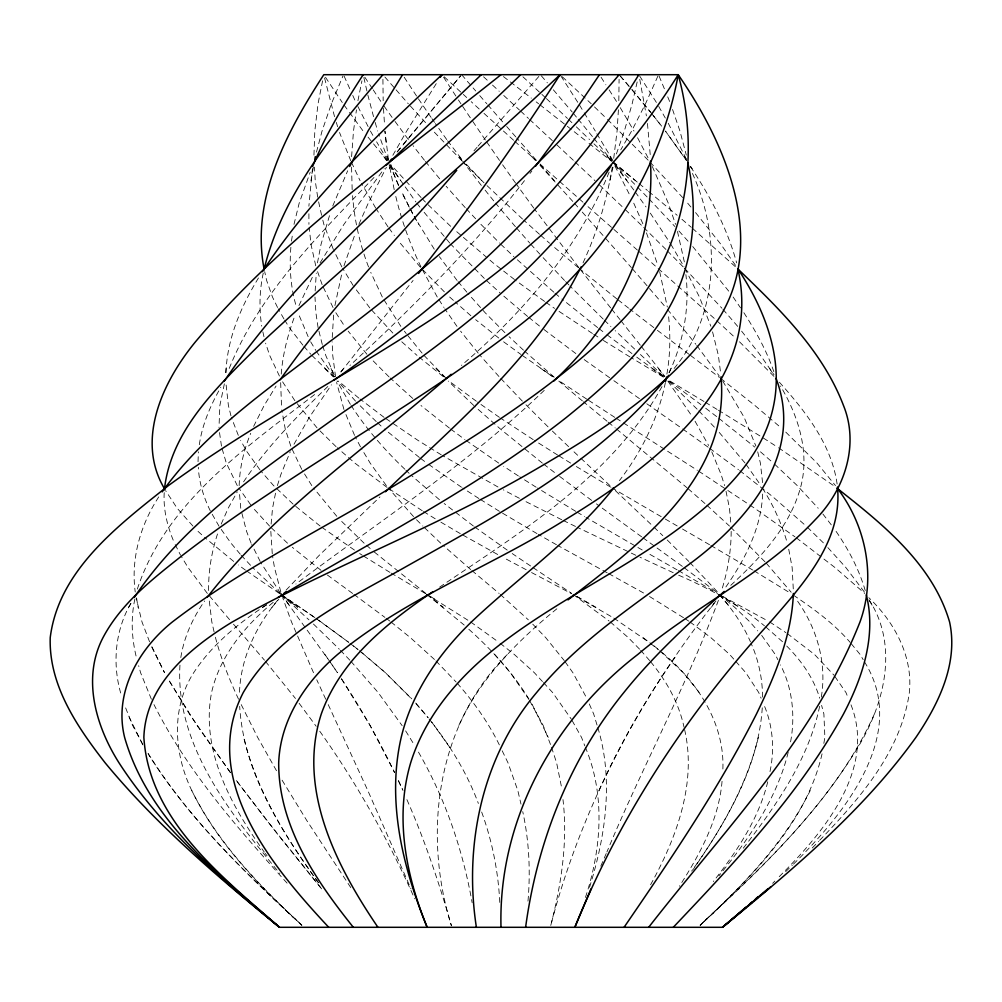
<?xml version="1.0" encoding="UTF-8"?>
<svg xmlns="http://www.w3.org/2000/svg" width="1002" height="1002" viewBox="0 0 1002 1002"><rect width="100%" height="100%" fill="white"/><g stroke="black" fill="none" stroke-linecap="round" stroke-linejoin="round"><path stroke-width="0.75" stroke-dasharray="5 3.75" d="M351.564 167.146L352.165 189.666M208.641 590.516C208.291 570.414 211.885 550.361 218.373 531.373M280.66 382.651L281.6 408.465M618.823 100.701L619.086 79.296M332.238 337.536L333.653 314.215M225.976 372.669C227.103 337.699 241.808 304.721 260.032 275.425M762.635 494.074C761.169 529.369 743.86 561.621 723.845 589.852M762.259 707.85C758.451 767.782 726.325 821.177 693.159 869.523M762.547 697.104C762.509 678.642 758.577 660.105 751.024 643.234M315.154 291.006L316.281 273.133M731.172 531.373C731.147 551.451 727.565 571.39 721.603 590.516M198.045 461.697L198.358 451.827M313.952 155.122L314.803 131.037L318.047 103.757L322.581 80.824M271.116 524.096L272.531 508.252L275.625 492.658M290.868 247.319C289.227 267.321 290.63 287.737 296.442 307.013M164.215 492.658C163.151 510.056 167.585 527.353 174.511 543.197M618.409 109.819L617.082 131.037L613.562 159.631M239.165 485.607C239.678 467.633 243.849 449.86 250.738 433.29M722.054 781.309C718.897 819.598 699.797 854.43 679.431 886.231M722.88 768.997C724.646 722.705 696.778 681.022 662.134 652.578M351.602 156.638L353.493 131.037L356.462 109.819M281.236 374.072C282.764 353.957 287.912 334.267 294.989 315.43M225.738 372.669L226.076 368.448M527.979 901.161C530.584 871.339 529.131 840.903 522.743 811.62M312.424 168.649L308.879 206.212M179.959 665.128C175.125 746.102 231.462 814.463 279.808 873.481M180.811 657.525C184.005 637.122 192.785 617.808 204.646 600.987M199.323 444.725C202.241 424.309 210.645 405.058 220.816 387.273M291.482 241.144L292.634 233.504M334.906 305.597L341.92 273.133M666.894 374.072C670.351 354.332 670.601 334.104 668.347 314.215M822.053 753.855C805.921 824.421 750.774 877.151 700.11 925.234C757.725 872.254 815.102 816.981 856.359 749.847C884.077 705.871 899.458 646.315 869.022 599.735M823.844 743.371L824.871 737.384L823.894 714L821.602 705.395M583.039 262.875C597.004 232.464 606.936 200.187 612.26 167.146M310.946 180.648L313.388 167.146M819.636 706.322C808.338 760.418 775.323 806.81 742.069 849.746M821.302 697.104C827.164 662.422 816.505 626.4 795.613 598.47M317.446 262.875L321.066 244.2L329.833 214.466M134.894 598.971C130.536 618.622 131.75 639.289 136.71 658.69M357.927 100.701L361.935 80.824M263.25 273.133C259.455 290.492 259.042 308.566 261.722 326.126M767.745 781.798C758.677 819.022 736.645 851.662 713.336 881.522M769.987 771.59C774.809 749.245 772.918 724.909 763.537 703.968M665.391 382.476C658.239 418.297 641.618 451.764 619.411 480.609M637.159 81.964L632.162 103.757L624.346 131.037L615.478 156.638M788.173 752.352C776.851 798.832 748.669 839.213 718.885 875.848M790.578 741.881C795.375 716.104 792.595 688.349 780.458 664.902M609.905 180.648L613.387 165.643M293.999 224.335L299.172 203.193L310.207 172.181M224.36 383.841L219.864 405.509L218.987 427.528M316.482 152.116L322.055 131.037L331.411 103.757L342.909 76.089M589.514 887.384C605.596 836.019 613.825 779.543 597.68 727.151M343.974 265.806L354.996 234.268M758.351 737.384C746.352 786.244 720.739 830.52 691.656 871.126M137.337 589.063C166.119 501.752 246.655 447.23 315.993 393.448M277.379 485.607L280.936 474.359L290.217 451.827M718.409 600.361C686.282 686.332 642.119 767.231 606.911 851.951M332.739 206.011L347.669 170.766M585.444 897.404C601.45 849.333 605.534 794.774 585.343 747.279M221.191 524.096L228.168 508.252L237.261 491.869M669.236 372.669C683.239 342.17 689.852 308.065 685.882 274.598M229.22 368.448C259.593 292.659 319.751 234.243 375.124 176.289M609.116 172.181C578.304 248.534 523.495 312.461 461.408 365.429M298.959 305.597L312.749 276.402M715.942 600.987C640.215 697.154 581.398 806.873 550.662 925.823C561.195 884.753 567.984 841.981 562.974 799.571M600.787 866.154L606.285 853.378M130.799 603.505C114.729 631.047 112.099 665.09 121.367 695.363M358.891 224.335L368.248 203.193L386.384 167.309M657.901 76.089L645.526 103.757L631.611 131.037L620.739 149.899M253.631 426.389L264.14 405.509L276.051 386.046M874.383 714C836.532 798.531 766.455 862.772 700.185 925.159C742.657 885.605 784.19 843.083 810.23 790.54M598.983 790.54C620.514 742.783 646.829 697.254 677.064 654.481M668.985 372.669L671.002 368.448M458.816 725.448C480.547 677.728 518.497 639.802 558.74 607.275M293.999 444.249L309.292 417.346L331.462 384.806M650.574 884.766C676.525 837.923 697.204 782.587 684.379 728.617M661.996 386.584C612.247 476.426 521.391 531.699 438.801 587.686M392.834 155.285L406.712 131.037L437.887 81.024M158.754 496.892C140.53 524.735 130.673 558.69 135.232 591.982M320.064 262.875L343.962 224.335L384.229 168.649M128.619 607.275L130.961 603.505M243.574 481.849C267.784 445.477 298.947 414.452 330.209 384.192M711.407 607.275L715.653 600.987M277.554 600.361C255.285 627.014 239.754 660.418 239.415 695.576M674.146 368.448C719.887 313.175 720.952 233.779 691.205 170.766M341.018 371.892L413.087 280.447M530.008 173.446L531.837 171.041M397.093 152.054L401.639 146.33M397.368 151.753L460.644 75.839M524.497 180.648C472.456 247.757 412.198 307.865 349.961 365.429M340.818 371.892L343.598 368.448M403.455 144.037L460.619 75.864M271.993 607.275L278.844 599.209M507.313 654.481C436.672 724.596 422.431 833.476 451.439 925.823C438.926 882.248 424.435 839.188 406.073 797.717M473.971 150.814L477.04 147.319M478.054 146.167L540.379 74.699L547.368 82.84M286.071 590.153L319.287 555.271L379.971 496.892M812.309 847.93L818.634 841.379M819.686 840.29C859.603 798.844 901.086 751.588 909.353 692.495C913.098 656.272 894.41 622.079 868.847 597.706M772.667 883.313L774.859 881.096M779.218 876.662C822.717 833.276 877.088 769.636 850.66 703.968M544.249 390.354C468.46 463.45 379.783 520.99 295.903 584.041M785.656 871.652L792.344 865.202M793.459 864.125C843.759 814.413 910.467 733.84 863.949 660.994M730.771 585.343C760.631 557.663 790.628 526.15 801.049 485.607C809.666 451.251 798.068 415.579 780.483 386.046M273.195 602.34C245.002 625.937 219.826 655.834 211.585 692.495C200.35 750.786 231.55 806.397 264.303 852.113M266.519 604.832C238.676 623.119 212.011 644.511 193.687 672.718C170.828 708.151 173.922 753.717 191.77 790.54C215.68 839.776 253.869 880.169 293.298 917.406M262.687 607.275L266.57 604.832M673.206 572.681L640.002 557.212M678.655 575.211C709.216 588.512 738.775 604.444 764.488 625.862M635.832 555.271L577.152 527.265M563.137 520.414L575.749 526.576M561.734 519.737L524.935 501.15M722.404 596.215L768.309 621.165M519.399 498.307L503.317 489.84M526.188 569.725L503.142 557.45M531.561 572.543L571.14 593.447M497.994 487.01L442.533 455.584M607.225 572.831L557.776 545.464M608.59 573.57L644.386 593.447M497.693 554.519L461.571 534.329M576.363 596.353L612.498 617.307M556.436 544.712L538.262 534.329M677.089 569.85L647.492 553.004M678.404 570.589L717.645 593.447M460.269 533.59L440.68 522.067M642.219 549.985L586.032 517.433M536.972 533.59L500.699 512.085M577.127 596.516L595.939 607.275M677.177 525.937L662.522 517.433M682.537 529.043L709.529 544.712M661.195 516.669L611.921 487.861M710.819 545.464L752.652 569.988M610.644 487.11L575.975 466.318M575.712 511.321L537.448 488.024M577.002 512.085L584.742 516.669M649.547 596.516L683.765 617.858M425.249 593.447L391.256 573.157M753.992 570.777L790.891 593.447M441.281 454.833L418.097 440.454L385.357 418.235M663.449 377.153L631.197 357.676M670.05 381.098L703.98 401.489M389.941 572.367L363.613 556.097M705.308 402.29L717.131 409.455M629.92 356.912L601.538 339.29M499.434 511.321L480.171 499.322M613.775 618.084L651.651 644.048M718.434 410.244L761.983 437.185M426.589 594.261L469.362 621.127M557.638 455.046L534.467 440.454M558.941 455.86L570.677 463.112M536.145 487.21L519.662 476.764M422.205 510.707L388.237 488.212M423.52 511.534L435.432 518.911M430.447 596.478L436.546 600.261M478.881 498.508L462.711 488.024M763.286 437.999L777.251 446.955M518.397 475.963L503.643 466.318M592.395 333.453L555.809 309.242M593.698 334.28L600.236 338.451M718.91 594.261L739.313 607.275M616.055 418.172L697.405 470.339M778.516 447.769L833.601 485.607M698.657 471.14L754.644 508.252L794.962 536.834M614.765 417.346L587.898 399.873M533.202 439.64L500.662 418.172M461.471 487.21L428.029 463.976M586.671 399.072L559.529 381.098M685.005 618.672L688.737 621.127M769.661 621.941L785.931 632.663M787.184 633.489L814.538 654.481L833.99 675.198M354.47 550.098L321.266 526.889M359.693 553.542L362.298 555.271M533.026 567.608L571.754 593.447M530.584 565.967L512.197 553.542M280.66 594.311L317.546 619.449M279.37 593.447L246.68 570.99M522.192 355.372L553.304 376.877M498.745 463.112L466.093 440.454M793.409 595.175C813.812 608.94 834.127 623.607 850.184 642.432M499.422 417.346L477.528 402.065M507.212 550.098L474.597 526.889M386.972 487.335L354.896 463.112L337.173 447.694M314.866 617.62L280.911 594.299M316.106 618.485L351.063 644.048M544.537 301.389L515.679 280.447M545.789 302.266L554.557 308.365M639.439 398.621L610.832 378.568M646.841 403.781L681.448 428.079M318.736 620.276L348.646 642.307M470.627 621.941L498.871 642.307M245.477 570.138L238.376 564.965M636.733 357.113L664.063 376.877L639.126 353.28M609.642 377.729L583.139 358.854M540.867 368.448L554.018 377.729M572.981 594.311L609.091 621.015M682.713 428.981L708.502 447.456M476.326 401.201L448.996 381.098M709.704 448.332L738.474 469.675M641.631 536.834L596.39 503.881M642.896 537.736L682.825 566.731M352.629 593.447L327.128 574.847M353.894 594.361L384.881 617.357M503.618 341.795L520.952 354.47M652.102 368.448L664.401 377.491M796.202 537.736L835.054 567.608L864.764 593.447M684.04 567.608L718.259 593.447M591.643 500.386L558.152 475.299M669.323 381.098L700.874 404.583M575.837 353.556L542.683 328.556M450.549 428.981L464.903 439.577M473.382 526L444.162 503.518M321.041 570.326L292.258 547.23M384.079 417.346L359.981 399.009M631.949 353.556L606.298 334.23M689.977 621.941L710.856 637.623L729.669 654.481L734.716 660.18M689.263 354.47L655.058 328.556M320.076 526L294.237 505.158M233.704 561.433L204.483 537.285M690.453 355.372L719.499 377.491M739.714 470.602L772.98 496.892L806.159 526.075M419.362 457.463L384.305 428.981M420.602 458.402L426.827 463.112M386.096 618.272L389.728 621.015M705.696 408.24L717.632 417.346M598.87 328.556L605.058 333.278M720.688 378.393L754.932 405.509L781.272 428.004M653.805 327.604L629.744 309.029M503.43 76.578L531.323 98.133M536.183 101.878L538.613 103.757M498.733 338.012L475.662 319.676M543.572 464.051L555.697 473.42M449.397 428.079L420.978 405.509M283.265 596.215L297.556 607.275L283.516 596.215M514.489 279.533L493.122 262.875L455.121 230.297M425.875 593.447L373.333 551.25M539.815 104.696L587.836 142.409M718.785 418.235L754.782 447.092M443.21 376.577L419.249 357.238M426.752 594.361L464.214 625.073M616.806 298.884L579.632 268.736M617.983 299.798L628.567 308.115M349.848 643.234L358.228 649.797M359.43 650.736L385.407 672.718L411.784 698.82M597.63 327.604L561.922 298.997M500.061 643.234L514.327 654.481L534.367 672.718L542.445 681.51M589.038 143.361L611.721 161.435M542.358 463.112L500.386 428.981L474.885 406.499M358.816 398.082L338.476 381.098M643.171 637.623L649.083 642.307M650.26 643.234L658.527 649.797M659.704 650.736L683.326 672.718L699.246 692.495M427.04 594.361L443.26 607.275M353.468 645.889L360.632 651.626M361.822 652.578L385.407 672.718L411.997 699.283M527.603 316.444L501.188 293.924M528.755 317.371L541.456 327.604M612.911 162.399L637.911 182.614M439.465 499.735L411.334 475.374M390.93 621.941L410.344 637.623L434.881 659.855M616.468 428.981L686.884 487.661M607.024 421.216L583.49 401.802M608.201 422.193L615.291 428.004M639.088 183.591L647.417 190.455M648.607 191.432L677.164 215.28M470.852 315.705L455.171 301.94M578.455 267.759L550.687 244.2M654.068 645.889L660.982 651.626M582.375 400.875L558.803 381.098M765.653 626.839L782.625 641.831M470.715 569.562L442.959 545.213M471.879 570.539L499.134 593.447M719.436 594.437L734.654 607.275L749.947 621.941L757.762 630.897M681.936 219.3L691.305 227.316M593.961 143.837L611.884 160.633M613.074 161.635L635.531 180.648M553.805 292.158L514.99 257.689M554.958 293.135L559.529 297.03M554.256 377.203L524.61 351.188M412.786 398.47L390.116 377.942M688.061 488.675L705.633 504.119M692.445 228.306L736.871 268.048M760.468 451.827L773.431 463.112M610.281 621.941L628.279 637.623L639.627 649.221M500.261 594.437L528.355 619.837M366.431 545.213L372.18 550.236M637.41 250.099L612.598 228.306M638.524 251.076L715.691 319.676M611.471 227.316L584.078 203.193M582.926 202.166L537.36 161.635M539.477 234.268L523.67 220.114M540.592 235.257L549.572 243.21M706.786 505.158L729.506 526.075M449.673 297.03L454.069 300.963M401.777 341.795L416.995 355.372M514.727 141.269L536.245 160.633M450.675 226.327L426.489 203.193M293.085 504.119L273.596 485.607L260.833 470.978M513.6 140.255L483.803 113.201M281.086 594.437L308.954 619.837M486.383 280.447L500.048 292.885M468.811 629.256C491.719 649.797 512.786 672.768 528.931 699.083M479.194 109.005L471.19 101.678M716.768 320.665L735.18 337.737M774.546 464.126L797.266 485.607L818.208 508.252M523.47 350.149L509.104 336.722M376.226 421.579L356.549 402.215M377.378 422.631L383.152 427.917M198.033 531.373L203.406 536.295M301.852 925.234C245.39 873.243 189.14 819.148 148.071 753.742M311.797 355.372L333.891 376.877M444.187 76.778L462.185 93.386M463.312 94.413L466.694 97.532M785.781 432.112L817.031 463.112L835.493 485.607M522.518 219.05L485.131 183.867M483.553 76.778L488.037 80.924M492.521 85.082L499.247 91.307M503.73 95.453L519.487 110.057M336.058 446.654L318.06 428.981M287.536 543.197L270.615 527.14M279.996 593.447L252.742 567.608M522.919 76.778L540.804 93.386M541.919 94.413L545.263 97.532M546.391 98.572L567.47 118.449M520.614 111.097L528.517 118.449M529.645 119.489L552.34 140.631M562.297 76.778L591.23 103.757M556.912 144.902L573.895 160.808M807.286 527.14L823.719 543.197M609.98 485.607L580.534 457.977M364.127 543.197L339.941 519.737M615.453 490.729L652.841 526.075M473.796 405.509L448.282 381.098M634.692 349.109L615.203 330.647M574.998 161.861L594.95 180.648M574.008 451.827L579.444 456.95M440.73 543.197L423.946 527.14M568.585 119.489L571.904 122.645M576.338 126.841L589.564 139.566M500.724 244.2L513.888 256.65M730.621 527.14L765.177 561.997M313.438 624.033L339.327 649.221M599.459 184.944L624.096 208.479M568.597 446.654L552.378 431.06M463.212 162.099L484.016 182.802M653.955 527.14L662.785 535.669M404.883 469.249C384.693 450.061 366.306 428.869 351.101 405.509M405.948 470.264L409.142 473.332M594.487 106.901L606.435 118.449M607.513 119.489L648.983 160.996M625.185 209.531L642.645 226.427M668.597 381.098L697.793 409.818M603.217 319.099L569.925 285.983M604.319 320.164L610.907 326.539M504.908 332.677L485.143 312.724L467.959 293.486M739.501 341.795L774.421 376.877M423.971 355.372L446.829 378.994M389.026 376.877L372.03 359.731M324.698 368.448L333.403 376.877M667.207 539.978L688.812 561.433M444.362 291.858L421.441 268.361M484.267 278.381L450.762 244.2M392.872 333.065L370.765 309.104M643.71 227.479L666.192 249.698M548.069 426.865L523.407 402.215M435.958 660.919L456.11 682.024M607.162 156.638L611.546 160.996M612.635 162.099L636.47 186.021M416.506 519.737L422.882 526.075M462.122 160.996L433.252 131.037M480.897 224.335L499.622 243.098M340.379 650.273L349.848 660.18M667.282 250.788L683.564 267.271M689.827 562.473L718.885 593.447M565.591 281.562L568.835 284.869M698.845 410.883L715.14 427.917M640.666 650.273L649.647 660.568M269.576 526.075L253.343 508.252M435.933 368.448L444.162 376.877M637.522 187.086L647.943 197.82M648.995 198.897L674.935 226.54M786.72 646.052C801.324 660.644 813.799 678.316 819.699 698.231M522.343 401.126L500.011 377.654M684.629 268.361L721.954 308.24M532.751 624.171L545.702 637.623L564.239 660.568M192.923 526.075L177.179 508.252L165.593 490.617M421.09 197.557L390.805 164.641M422.18 198.684L425.412 202.066M564.502 280.447L540.792 255.184M650.01 162.099L682.663 197.557M413.55 516.606L388.2 487.861M531.761 156.638L535.882 160.996M539.99 165.368L573.369 202.066M827.852 547.593L845.913 567.608L864.551 592.245M447.618 140.781L462.235 159.907M466.343 164.278L481.774 180.648M465.216 207.639L446.166 186.284M466.256 208.754L475.662 218.774M241.156 555.271L251.69 566.493M766.229 563.124L791.179 592.245M355.535 401.126L337.749 381.098M420.414 267.271L398.044 240.48M350.9 661.32L378.117 692.495L402.165 725.686M543.46 682.612L552.565 692.495L571.353 719.198M498.946 376.502L480.058 355.372M410.357 106.024L427.015 124.21M530.759 244.2L539.79 254.082M336.797 516.293L313.664 488.112M416.08 703.817L428.017 717.432M287.086 883.138C237.474 828.003 187.424 771.365 153.982 704.594M722.968 309.355L737.773 326.464M719.236 432.426L745.112 463.112M678.893 230.961L688.787 241.996M317.033 427.816L295.728 401.89M574.371 203.193L578.329 207.639M582.275 212.098L604.544 237.186M605.584 238.363L631.335 267.559M779.393 382.225C805.408 411.384 831.56 444.299 837.133 484.191M536.183 160.069L516.782 138.013M540.228 164.641L554.382 180.648M735.718 661.32L745.814 672.718L758.714 692.495L761.119 698.231M368.035 137.124L386.772 160.069M457.137 683.189C473.871 701.964 488.55 722.805 499.61 745.425M515.754 136.848L505.672 125.35M632.362 268.736L666.455 308.24M384.893 77.029L395.064 88.652M396.078 89.817L408.277 103.757M515.391 226.677L495.577 203.193M516.406 227.842L529.732 243.035M487.799 104.897L504.682 124.21M761.683 635.381L775.26 654.481L777.853 659.692M302.905 345.189L289.315 327.604L284.706 320.164M303.894 346.316L310.808 354.245M415.73 703.028L428.104 717.683M233.491 624.171L264.478 660.18M461.621 74.699L475.725 90.969M479.758 95.616L486.809 103.757M449.748 243.035L421.441 209.067M620.125 75.839L630.922 88.326M494.687 654.481L510.394 672.718L528.78 699.221M229.596 619.674L208.328 594.599M553.355 89.817L572.242 112.061M366.92 354.245L348.182 331.148M692.745 246.53L728.704 291.119M620.125 75.864L631.01 88.652M631.999 89.817L652.239 114.153M719.248 594.599C731.911 608.652 742.933 624.421 750.46 641.831M667.407 309.355L695.851 344.262M422.067 353.105L407.1 334.706M240.242 554.169L231.024 543.197L219.851 527.49M687.698 203.193L691.643 207.89M695.576 212.587L720.801 244.2L736.395 266.645M265.43 661.32L295.465 698.469M631.911 89.454L650.423 112.061M458.064 281.637L466.97 292.296M573.232 113.239L577.177 117.986M578.154 119.175L592.908 137.124M478.192 353.105L460.594 331.148M851.186 643.647L860.142 654.481L863.185 659.692M424.41 160.232L413.037 145.666M425.399 161.435L441.206 180.648M822.867 513.988L831.81 525.549M321.617 888.862L279.583 836.683L236.735 781.109M741.618 331.148L760.505 355.372L774.007 374.773M320.665 887.684L266.983 820.663L235.746 779.706M653.166 115.305L661.633 126.152M641.217 346.316L664.89 376.502M719.812 594.599L730.007 607.275M593.885 138.351L611.308 160.232M481.311 185.395L462.811 161.435M485.118 190.142L494.625 202.003M369.801 307.902L354.044 286.835M431.687 722.004L451.551 749.847M650.624 661.783C666.405 680.671 678.83 702.953 684.015 727.151M265.154 853.378L267.046 855.746M610.669 307.902L579.745 268.736M611.633 309.104L620 319.588M620.914 320.74L640.328 345.189M651.363 113.239L661.658 126.29M416.782 203.193L420.502 207.89M259.956 469.863L247.031 451.827L240.63 440.454M334.154 376.502L316.569 351.664M207.364 593.447L188.113 567.608L181.349 556.498M578.83 267.559L534.73 209.405M696.803 345.49L719.273 376.038M615.003 165.042L634.304 190.668M408.365 139.566L392.984 118.637M429.044 718.922C449.547 744.411 466.97 772.717 478.367 803.454M459.141 156.638L461.897 160.232M404.382 331.148L406.186 333.516M250.738 504.845L238.914 488.112M299.11 703.254L316.194 726.3M457.075 280.447L439.39 256.65M386.359 485.607L370.176 463.112L361.146 448.032M658.402 368.448L664.426 376.502M230.385 772.479L196.981 725.448L167.948 678.78M533.803 208.165L516.531 184.406M746.027 464.364L760.944 485.607M387.987 226.828L376.539 209.405M388.901 228.068L394.387 235.508M281.524 594.7L330.272 662.147M230.473 772.705L189.403 714L168.336 679.318M344.024 104.997L348.571 111.197M349.485 112.437L363.125 131.037M635.218 191.921L646.027 206.926M446.729 139.566L435.369 123.597M318.486 882.825C280.973 830.495 243.536 772.429 239.691 706.322M515.617 183.153L500.411 161.685M667.871 381.098L691.944 416.156M319.751 731.235C357.025 783.652 388.588 840.077 414.715 898.832M389.966 165.48L415.893 201.941M384.142 106.237L392.095 117.397M596.829 133.729L614.414 162.95M615.316 164.215L626.989 180.648M565.115 661.783L572.893 672.718L586.784 698.231M456.975 326.364L444.8 308.804M318.411 882.524C286.271 838.486 256.712 790.891 243.649 737.384M499.522 160.42L486.258 141.269M294.876 400.687L282.126 381.098M383.753 156.638L389.077 164.215M431.085 117.397L418.322 98.71M431.937 118.637L434.517 122.357M650.311 213.138L670.037 242.96M834.841 676.425L845.938 692.495L848.293 698.231M485.381 139.992L471.366 119.338M434.254 249.185L414.202 216.532M353.167 285.557L342.646 268.285M324.936 654.481L329.119 660.568M329.959 661.783L337.474 672.718L331.161 663.424M733.126 297.03L740.578 307.902M280.623 593.447L260.883 562.673M400.838 326.364L383.866 299.648M281.249 593.447L290.593 607.275M686.395 160.295L665.416 131.037L686.408 160.42M690.478 166.395L692.119 168.837L689.864 165.18M462.648 106.35L470.489 118.048M325.475 77.229L342.271 102.492M405.635 730.884L414.603 745.425M350.775 887.597L306.875 820.663L281.963 779.982M364.841 77.229L372.356 88.602M373.195 89.867L382.376 103.757M341.482 678.78L370.076 725.448L394.512 772.329M404.207 77.229L417.496 97.444M836.081 531.373C849.107 550.386 860.004 571.102 866.016 593.447M443.585 77.229L457.613 98.71M458.428 99.962L460.907 103.757M690.528 166.745C710.28 196.392 727.264 228.343 736.633 262.875M341.507 678.905C361.271 708.852 379.132 740.102 394.5 772.529M335.833 312.724L344.688 326.364M311.81 485.607L302.441 470.602M722.768 381.098L744.148 417.346L755.909 446.14M387.586 160.42L376.602 141.808M390.843 165.48L400.625 180.648M375.737 208.165L361.522 183.303M560.882 75.964L578.705 103.757M438.926 299.648L443.961 307.489M601.062 77.229L605.884 84.807M609.103 89.867L617.157 102.492M769.624 368.448L773.644 374.773M639.664 76.027L656.385 102.442M219.037 526.2L210.959 512.085M869.473 600.987L873.381 607.275M743.885 312.724C755.996 331.574 767.031 351.351 774.17 372.669M283.942 318.924L278.193 308.804M686.132 159.08L684.629 156.638L686.633 160.696M350.362 404.307L337.023 381.098M579.494 105.06L583.44 111.548M584.229 112.85L595.288 131.037M762.459 488.112C773.231 505.208 781.848 523.72 787.309 543.197M695.05 421.216L708.627 445.514M310.67 341.795L315.83 350.437M670.826 244.2L684.128 266.933M142.597 744.085L132.615 725.448L125.212 706.836M148.171 753.466C188.915 819.097 245.54 872.967 301.815 925.159C259.343 885.605 217.81 843.083 191.77 790.54M529.582 700.561L543.184 725.448L551.05 745.864M276.514 770.751L257.652 737.384L239.19 700.561M620.251 107.652L633.978 131.037M418.473 752.126C445.226 798.519 462.861 850.022 472.13 902.702M370.389 131.037L373.495 136.422M341.87 266.933L333.979 250.876M437.248 297.03L421.667 268.285M658.702 106.35L665.315 118.048M668.259 123.246L686.495 159.456M142.823 744.862L127.617 714M572.079 720.488L581.523 737.384L584.805 745.864M532.087 704.243L548.269 737.384M301.74 469.362L291.332 447.568M260.207 561.433L251.74 544.549M360.457 446.779L355.159 436.634M409.242 207.151L401.614 192.096M409.956 208.479L413.563 215.092M414.277 216.407L418.598 224.335M237.274 485.607L226.327 463.112L221.78 447.568M684.854 268.285L699.446 297.03L710.856 326.251M333.027 307.489L322.707 285.983M637.573 137.775L649.634 160.871M609.93 156.638L612.059 160.633M614.902 165.969L630.508 196.555M279.433 376.038L269.663 355.372L265.58 343.147M412.749 213.927L401.05 190.518M210.295 510.807C203.581 497.28 199.085 482.463 198.321 467.333M357.877 106.488L368.31 126.941M175.187 544.549L180.598 555.271M420.99 266.933C409.993 244.2 401.439 220.252 395.615 195.678M382.326 297.03L370.753 272.344M308.14 336.634L297.995 312.724M277.567 307.489L272.481 297.03L266.632 280.447L264.691 271.667M502.19 750.786L508.001 762.835L517.821 790.54L520.99 804.092M151.39 699.221L140.593 672.718L138.652 665.704M354.545 435.356L344.387 410.77M398.37 184.882L389.953 164.766M322.707 345.865L325.75 355.372L335.019 376.877M652.315 166.52L668.296 203.193L675.548 224.335M398.433 780.846L402.353 789.15M238.564 699.221C228.669 678.016 219.952 656.11 214.415 633.339M350.813 160.871L339.515 132.452M351.464 162.286L360.056 180.648M333.365 249.536L323.859 224.335L321.968 216.783M325.725 699.221L316.757 679.782M328.218 704.594L367.809 790.54L410.995 888.862M398.445 780.646L403.017 790.54M151.79 647.117L164.553 672.718L150.2 643.234M398.696 185.746L388.839 162.286M238.313 435.356L231.337 417.346M313.513 672.718L291.507 621.941L282.652 597.593M344.099 76.089L350.287 89.917M352.767 95.453L355.86 102.379M149.574 641.831L141.996 621.941L136.209 598.056M633.752 203.193L643.109 224.335M711.783 451.827L721.064 474.359L724.621 485.607M589.289 703.968L593.685 714L597.23 725.686M322.118 284.593L317.584 271.667M330.998 368.448L334.543 376.877M659.091 76.089L664.84 89.917M667.72 96.843L670.012 102.379M388.262 160.871L378.643 133.88M368.548 266.933C359.756 244.162 354.395 220.014 352.591 195.678M646.453 232.852L658.026 265.806M251.114 543.197L246.567 531.373L241.344 511.12M481.661 812.058C492.22 841.066 498.332 871.865 499.785 902.702M290.793 446.14L285.244 428.981L281.8 409.943M343.937 409.455L336.609 382.476M672.555 109.494L679.945 131.037L686.307 155.122M388.125 159.343L387.223 156.638L387.874 159.681M551.513 747.279L556.611 762.835L561.922 789.088M322.281 344.513L318.411 329.032M315.743 265.806L310.958 244.2L309.242 227.391M334.555 116.683L324.473 77.605M336.321 122.419L337.636 126.728M280.823 591.982L274.485 567.608L272.419 555.271M712.56 331.862L718.371 355.372L720.764 374.072M373.546 116.683L367.847 95.04M375.186 122.419L377.654 131.037M659.679 271.667L667.319 307.013M677.477 231.437L684.554 262.875M726.024 491.243L729.469 508.252L730.884 524.096M321.592 215.28L317.91 198.684M230.974 415.868L228.393 405.509L225.876 382.651M788.724 549.234L792.156 567.608L793.359 590.516M757.712 451.827L760.393 463.112L762.747 484.191M394.199 189.666L389.477 165.643M363.839 77.605L367.509 93.587M214.09 631.911L211.823 621.941L208.942 598.056M262.862 331.862L264.152 337.536M389.202 165.781L389.853 168.837M221.48 446.14L219 428.981M639.752 79.296L646.39 115.881M388.438 159.631L384.918 131.037L386.258 144.037M335.582 376.877L332.739 355.372L332.138 341.795M317.684 197.181L315.217 180.648L314.478 167.146M318.085 327.604L315.893 312.724L314.979 297.03M647.455 123.459L650.398 156.638M136.623 598.056L137.913 607.275M240.756 508.252L239.303 491.243M272.268 553.755L270.828 531.373M383.49 108.304L384.543 124.974M382.914 79.296L383.177 100.701M308.904 213.764L308.929 224.335"/><path stroke-width="1.5" d="M501 927.301C498.082 820.225 553.968 718.872 637.786 654.481C694.599 606.523 764.012 574.409 815.215 519.737C844.285 490.279 859.653 445.264 843.484 405.509C822.617 350.8 779.393 308.791 737.973 269.075C764.376 308.716 783.526 357.313 773.607 405.509C763.9 453.668 727.452 490.429 690.228 519.737C626.413 570.176 550.211 602.277 487.673 654.481C453.418 683.326 424.084 719.561 410.657 762.835C394.462 817.457 406.035 875.723 427.165 927.301C402.867 867.757 386.434 801.437 401.213 737.384C411.91 692.645 438.738 653.617 471.416 621.941C518.723 577.139 573.207 539.464 613.8 487.861M164.378 489.84C170.991 427.979 221.191 383.428 262.499 341.795C360.307 251.239 463.012 166.094 560.068 74.699C516.017 143.086 468.861 209.468 418.585 273.421M793.384 593.447C791.718 636.057 774.822 676.162 756.46 714C718.572 788.762 671.34 858.263 624.058 927.301M665.691 381.098L666.18 378.293M525.612 927.301C537.097 842.219 569.549 759.428 623.883 692.495C653.617 655.321 688.95 623.231 724.196 591.418M314.741 159.631L315.292 156.638M263.864 270.202C281.9 194.501 333.791 132.815 382.864 74.699M264.04 268.736C250.7 198.822 286.96 131.437 323.796 74.699L678.204 74.699C659.867 176.289 597.831 265.455 516.731 327.604C442.045 385.783 359.968 433.403 281.161 485.607C247.532 507.738 214.365 530.609 182.527 555.271C152.655 578.981 121.167 603.217 103.006 637.623C81.776 678.229 95.854 726.35 119.013 762.835C160.959 827.715 220.39 878.591 279.495 927.301L722.505 927.301C792.281 869.961 862.872 811.232 915.916 737.384C938.548 703.968 958.563 663.349 949.57 621.941C932.699 564.151 882.775 524.234 837.309 488.425M312.561 166.52C325.938 134.143 344.162 104.033 363.175 74.699M591.005 888.862L574.835 927.301C620.451 814.375 688.562 711.746 770.45 621.941C803.153 584.191 842.82 540.892 837.459 487.01M349.685 166.52L368.022 131.037L402.553 74.699M664.977 381.098L666.981 376.877M581.01 266.933C536.295 357.401 456.799 422.957 385.444 491.757M134.431 597.217C185.207 521.428 262.925 469.813 335.795 417.346C438.388 346.88 544.85 273.696 611.157 165.48M262.424 271.667C311.234 196.893 377.228 135.458 441.932 74.699L440.316 77.229M224.335 381.098C304.27 262.637 419.362 173.772 520.689 74.699M599.447 74.699L561.483 131.037L535.506 166.244M638.825 74.699C562.398 198.797 452.278 297.181 333.904 380.196M678.204 74.699C613.5 178.381 521.203 262.161 418.748 327.604C335.933 381.261 248.17 427.265 168.399 485.607C118.699 525.186 58.655 569.975 50.225 637.623C48.685 685.205 77.179 726.851 105.147 762.835C156.174 824.659 217.534 876.85 279.495 927.301C222.106 876.875 149.022 820.087 143.862 737.384C145.591 684.291 190.518 647.43 232.339 621.941C328.168 568.021 431.699 529.131 527.165 474.359C595.413 435.006 665.128 391.907 712.685 327.604C771.026 248.396 727.565 146.092 678.204 74.699C702.765 162.888 682.6 263.714 614.702 327.604C555.283 386.409 483.728 430.96 412.774 474.359C333.09 524.234 247.068 564.514 172.369 621.941C138.351 649.171 113.589 692.896 124.611 737.384C147.858 818.684 217.897 874.483 279.495 927.301M162.199 491.869C206.249 430.284 270.553 387.711 329.52 341.795C435.206 263.413 534.016 175.275 619.136 74.699M280.109 379.833C332.601 304.909 397.105 239.491 456.712 170.365M207.251 597.217C275.512 509.818 368.285 446.616 451.163 374.285M389.765 161.435L391.607 159.03M668.747 375.349C599.309 461.546 499.046 514.189 404.332 567.608C345.377 600.812 278.919 631.899 243.286 692.495C198.722 779.08 272.769 867.294 328.719 927.301M648.67 927.301C724.095 830.32 814.3 737.885 860.004 621.941C876.287 576.964 866.079 525.649 837.209 488.112M673.281 927.301C735.806 861.319 799.245 794.098 843.496 714C862.459 677.903 876.637 635.719 866.292 594.825M553.718 381.098C614.289 324.986 655.822 245.277 650.411 161.134M386.083 165.368L481.311 74.699M770.751 886.77L762.585 893.797M746.089 907.587L722.505 927.301L746.039 907.073M749.571 904.029L751.926 902.013M755.445 898.982L757.8 896.953M722.505 927.301L767.845 888.862M748.444 905.62L751.976 902.664M755.521 899.708L757.875 897.729M568.009 599.897C638.612 545.063 730.433 478.079 720.989 376.877M501 74.699C395.539 159.017 282.815 237.674 195.478 341.795C162.8 381.562 135.045 440.291 164.879 489.364M283.741 593.447L286.171 591.568M432.689 591.806C386.972 622.931 340.342 660.055 321.279 714C296.93 789.288 336.396 866.229 377.942 927.301M277.992 597.518C375.136 539.176 477.165 487.786 566.481 417.346C603.93 386.997 640.879 354.295 666.167 312.724C693.409 268.135 699.033 213.088 687.798 162.637M353.33 927.301C315.617 880.207 278.418 825.598 278.694 762.835C280.222 719.699 305.623 681.823 337.561 654.481C406.01 597.856 490.629 566.819 565.253 519.737C651.137 467.233 764.463 384.893 737.835 268.736M776.024 378.293C805.783 456.273 743.547 525.486 684.616 567.608C632.838 606.085 577.853 641.994 536.659 692.495C482.137 756.786 463.675 845.074 476.388 927.301"/></g></svg>
